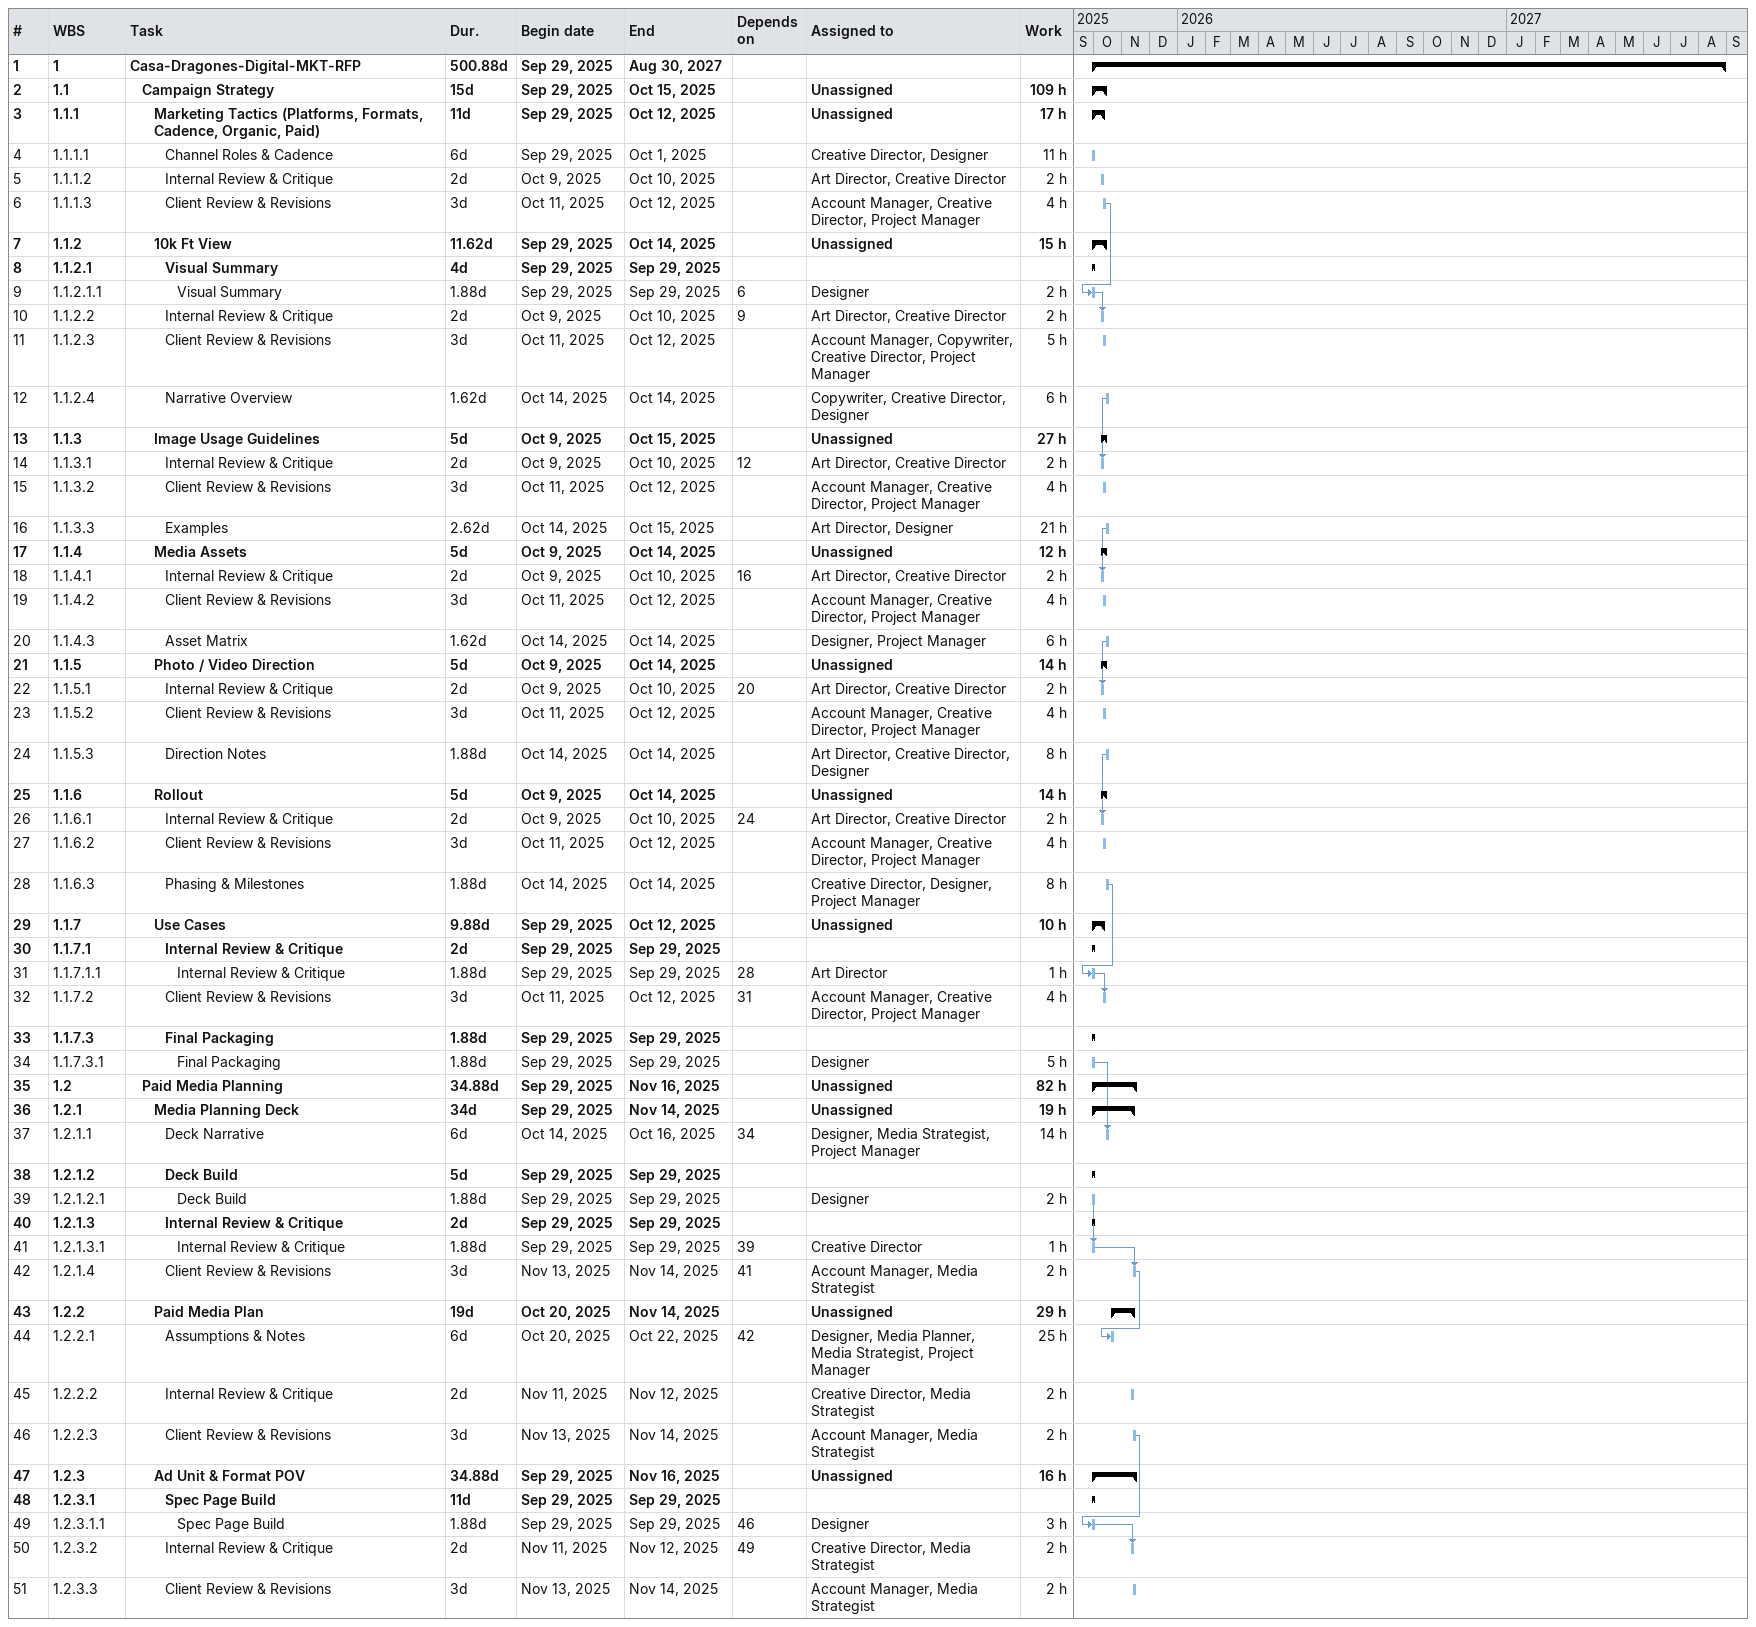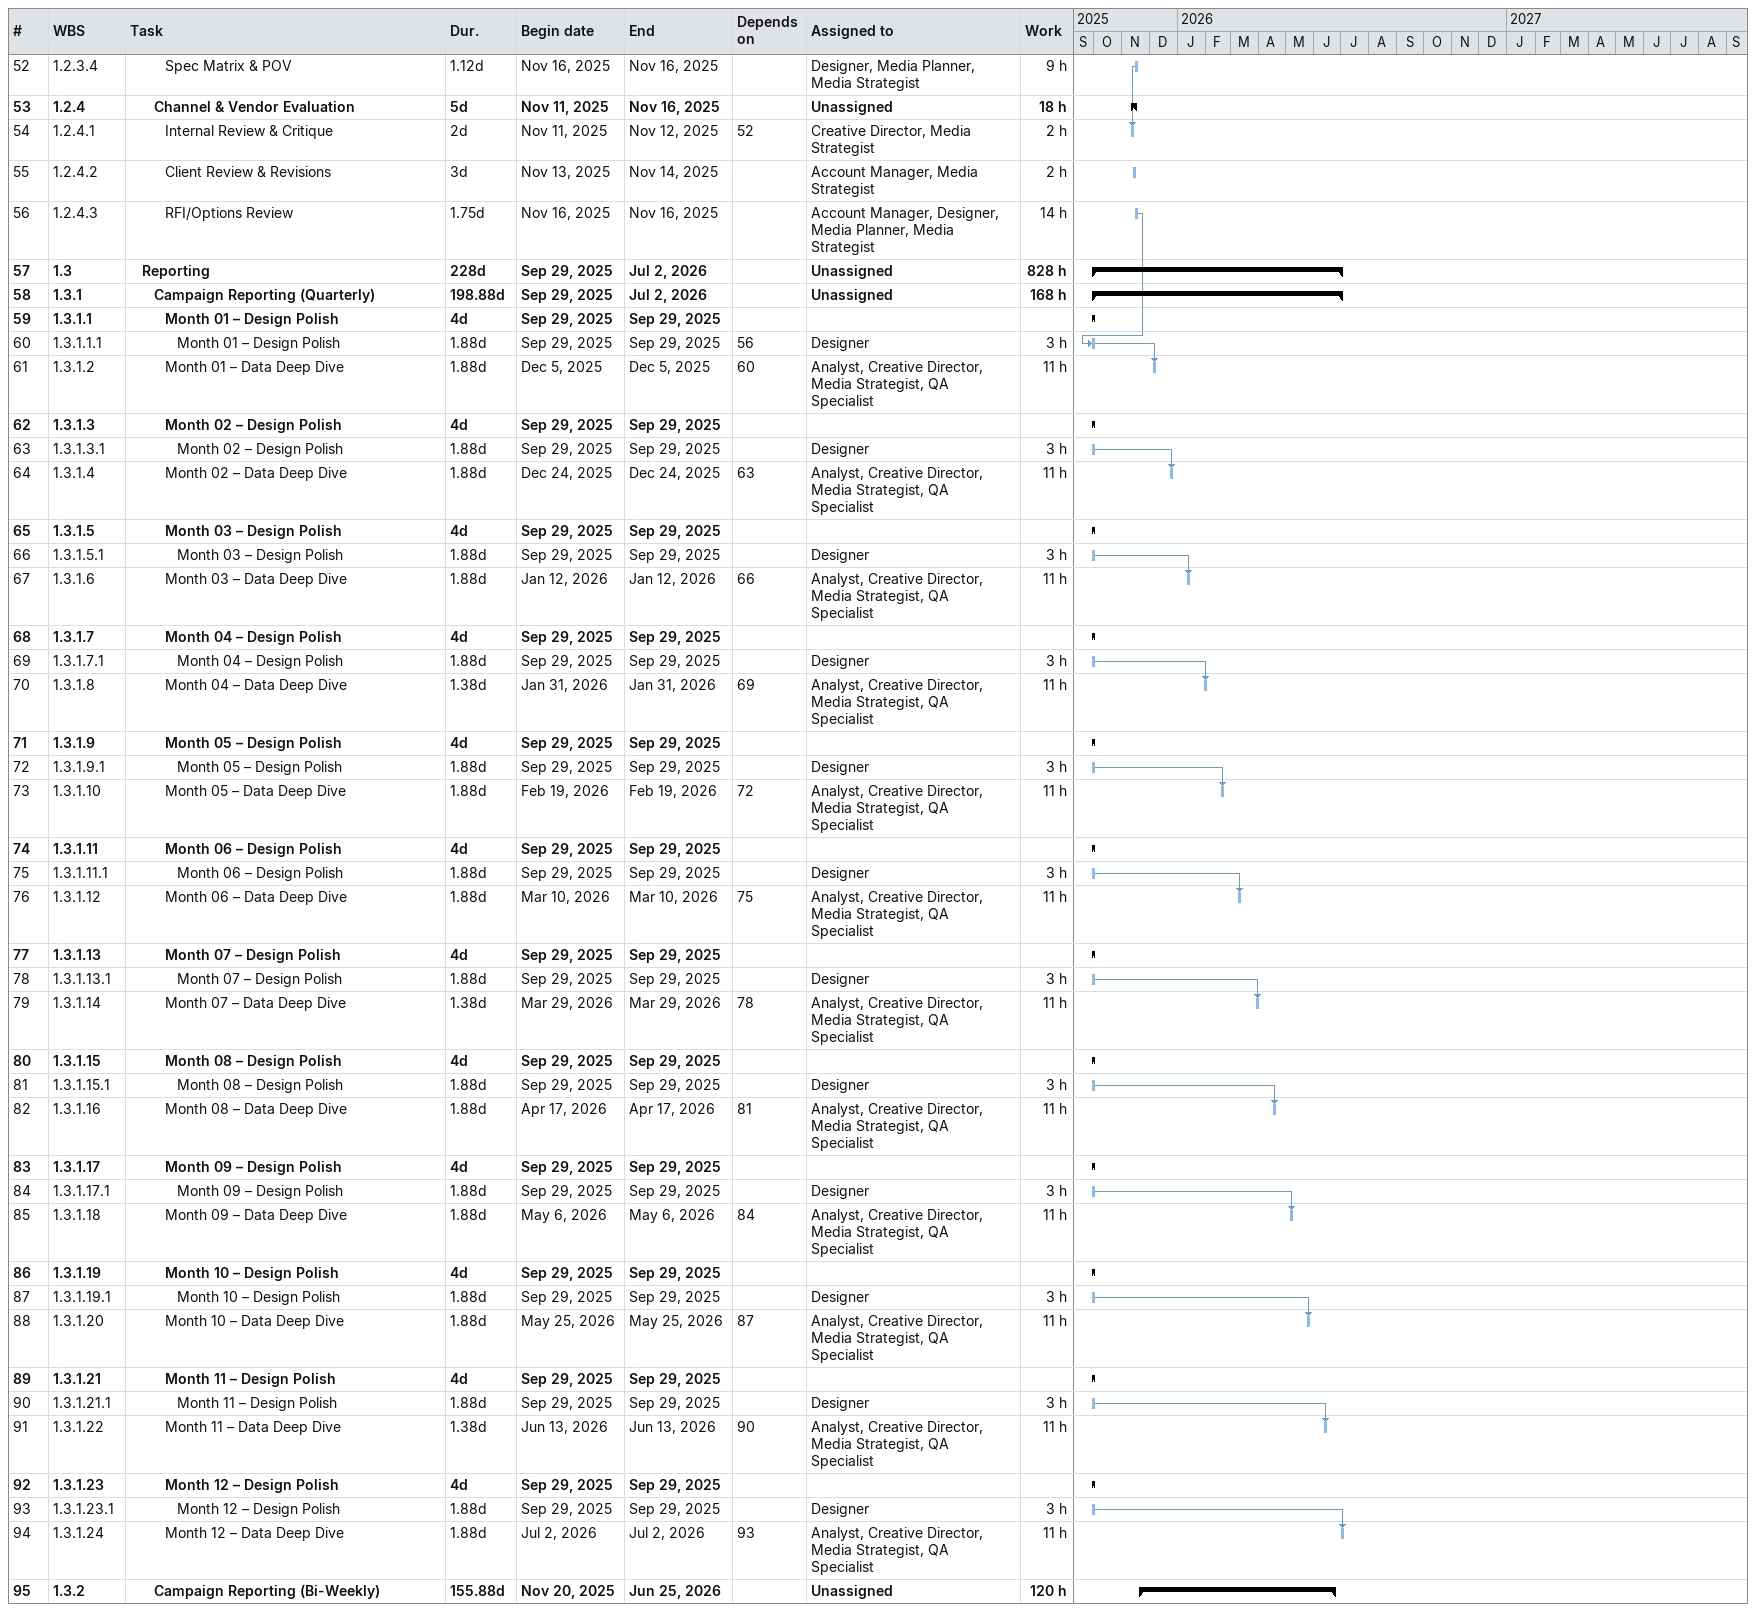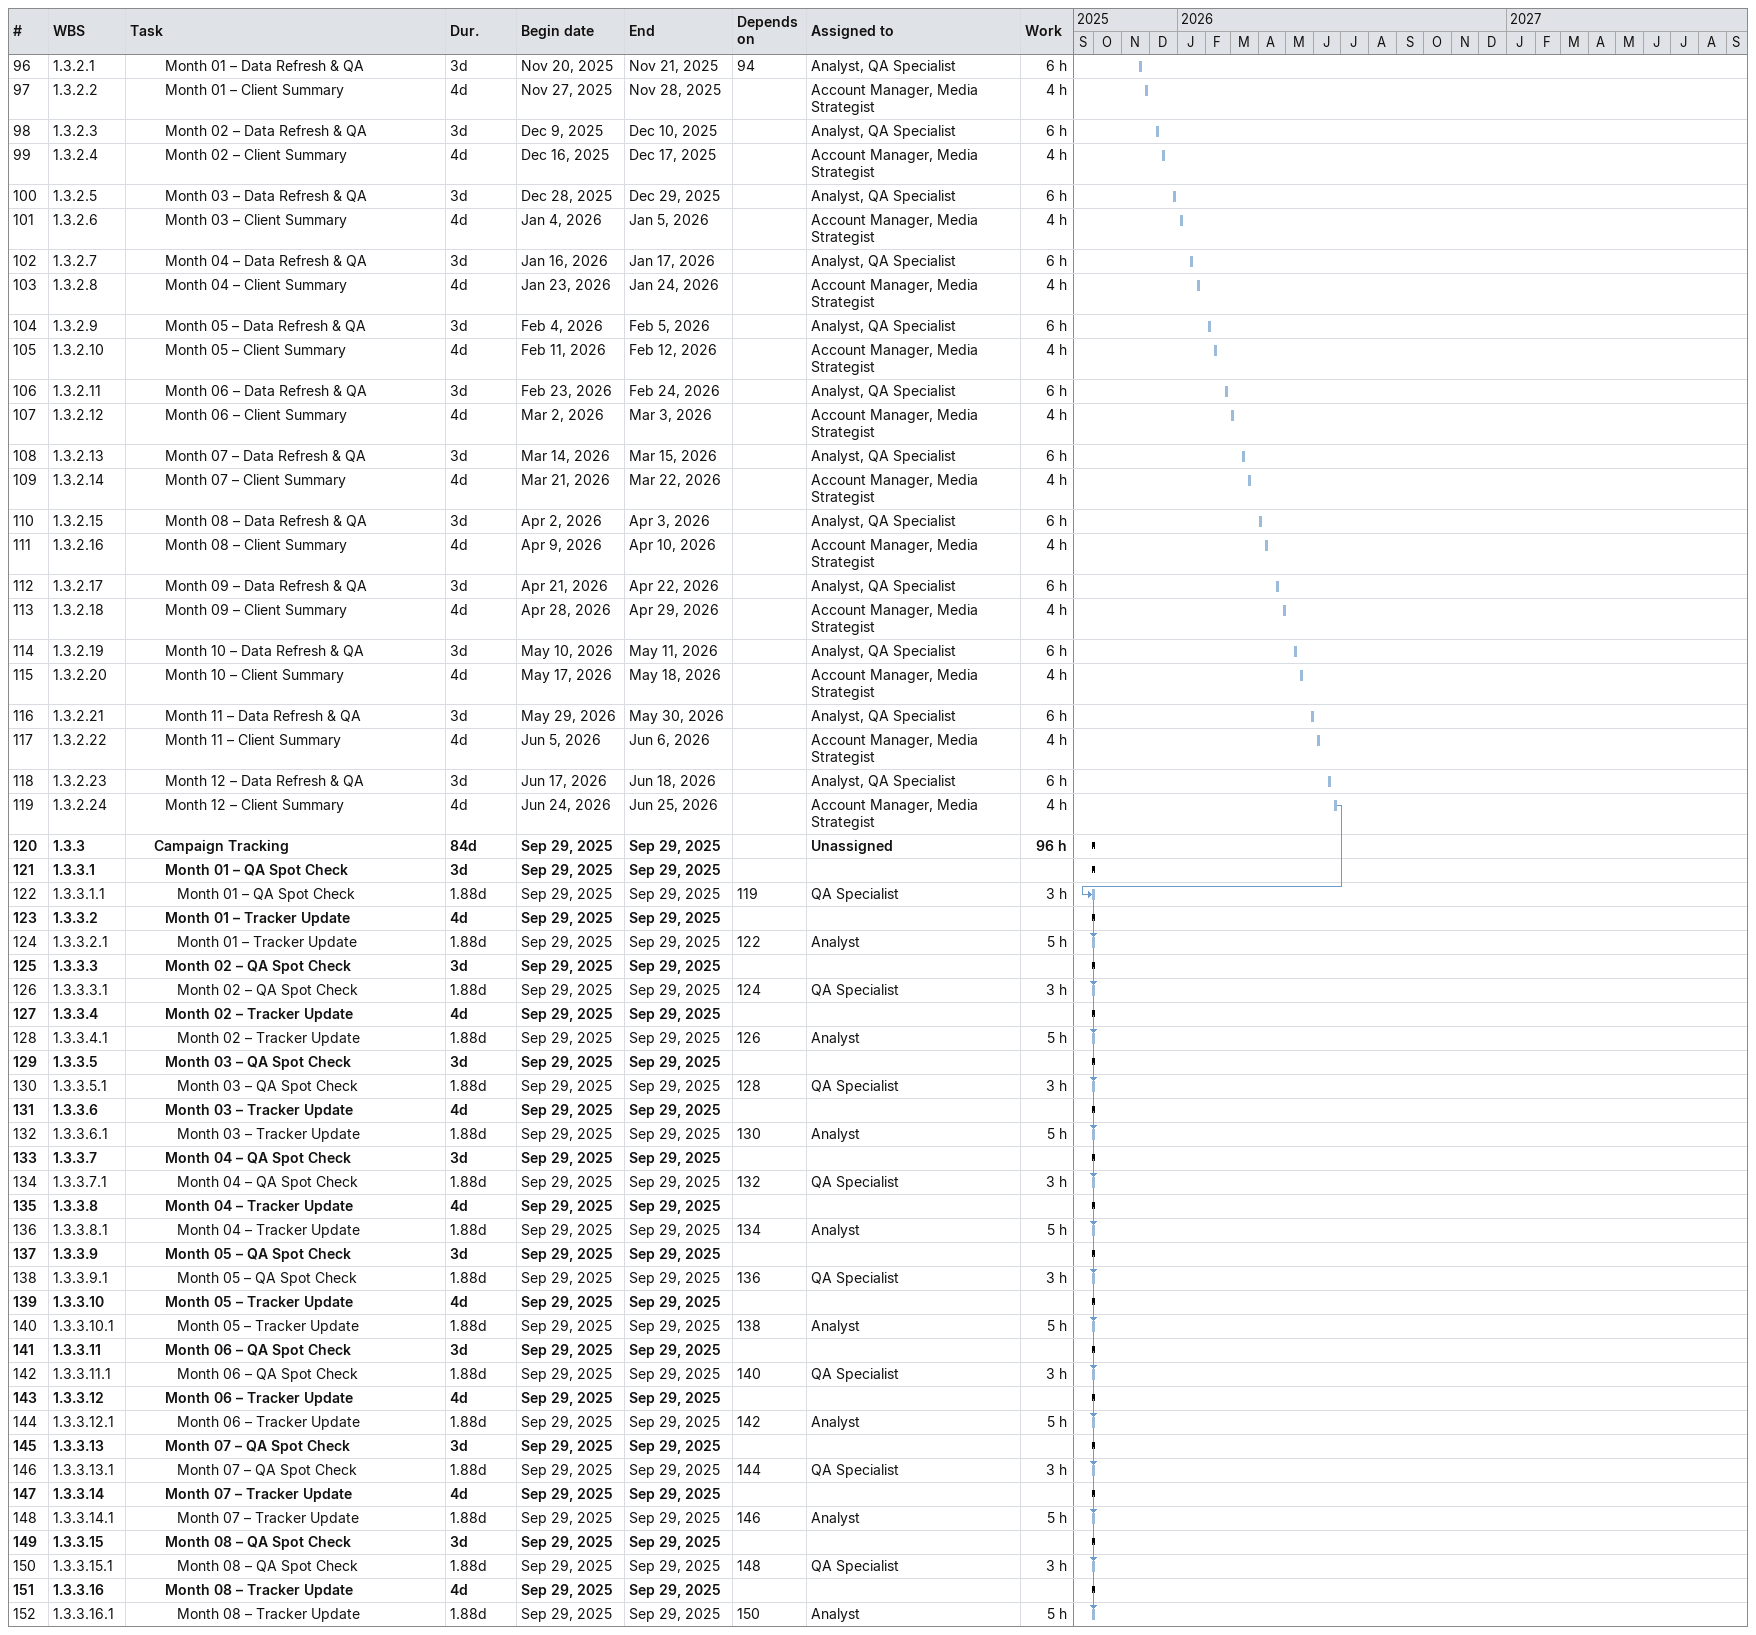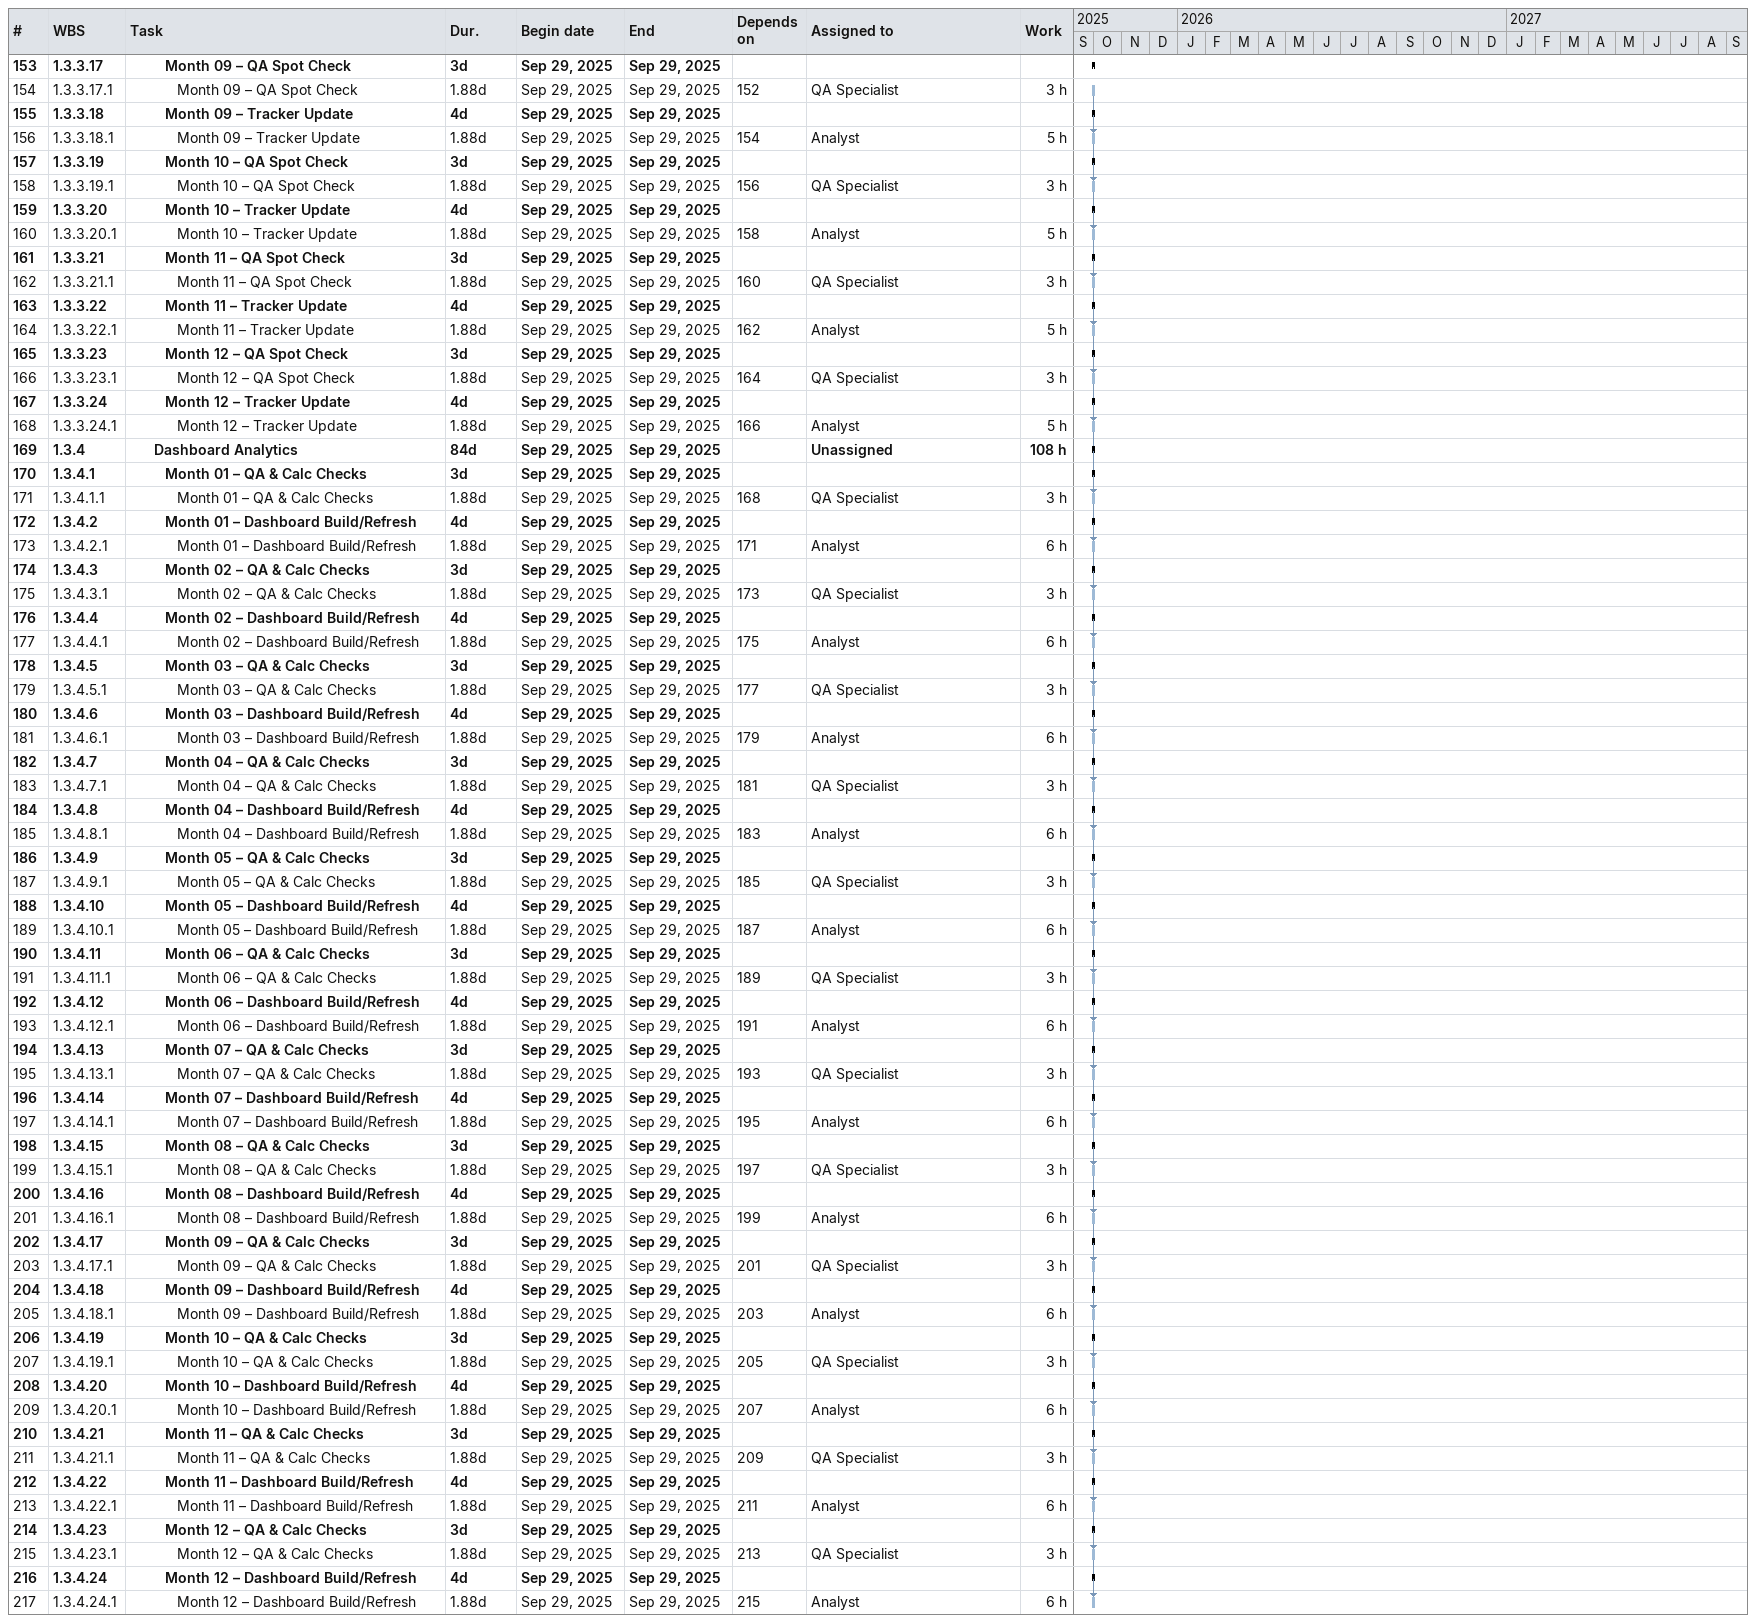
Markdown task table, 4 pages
| ID | WBS | Task | Duration | Start | Finish | Predecessors | Resources | Work (h) |
|---|---|---|---|---|---|---|---|---|
| 1 | 1 | **Casa-Dragones-Digital-MKT-RFP** | 500.88d | 2025-09-29 | 2027-08-30 |  |  |  |
| 2 | 1.1 | **Campaign Strategy** | 15d | 2025-09-29 | 2025-10-15 |  | Unassigned | 109 |
| 3 | 1.1.1 | **Marketing Tactics (Platforms, Formats, Cadence, Organic, Paid)** | 11d | 2025-09-29 | 2025-10-12 |  | Unassigned | 17 |
| 4 | 1.1.1.1 | Channel Roles & Cadence | 6d | 2025-09-29 | 2025-10-01 |  | Creative Director, Designer | 11 |
| 5 | 1.1.1.2 | Internal Review & Critique | 2d | 2025-10-09 | 2025-10-10 |  | Art Director, Creative Director | 2 |
| 6 | 1.1.1.3 | Client Review & Revisions | 3d | 2025-10-11 | 2025-10-12 |  | Account Manager, Creative Director, Project Manager | 4 |
| 7 | 1.1.2 | **10k Ft View** | 11.62d | 2025-09-29 | 2025-10-14 |  | Unassigned | 15 |
| 8 | 1.1.2.1 | **Visual Summary** | 4d | 2025-09-29 | 2025-09-29 |  |  |  |
| 9 | 1.1.2.1.1 | Visual Summary | 1.88d | 2025-09-29 | 2025-09-29 | 6 | Designer | 2 |
| 10 | 1.1.2.2 | Internal Review & Critique | 2d | 2025-10-09 | 2025-10-10 | 9 | Art Director, Creative Director | 2 |
| 11 | 1.1.2.3 | Client Review & Revisions | 3d | 2025-10-11 | 2025-10-12 |  | Account Manager, Copywriter, Creative Director, Project Manager | 5 |
| 12 | 1.1.2.4 | Narrative Overview | 1.62d | 2025-10-14 | 2025-10-14 |  | Copywriter, Creative Director, Designer | 6 |
| 13 | 1.1.3 | **Image Usage Guidelines** | 5d | 2025-10-09 | 2025-10-15 |  | Unassigned | 27 |
| 14 | 1.1.3.1 | Internal Review & Critique | 2d | 2025-10-09 | 2025-10-10 | 12 | Art Director, Creative Director | 2 |
| 15 | 1.1.3.2 | Client Review & Revisions | 3d | 2025-10-11 | 2025-10-12 |  | Account Manager, Creative Director, Project Manager | 4 |
| 16 | 1.1.3.3 | Examples | 2.62d | 2025-10-14 | 2025-10-15 |  | Art Director, Designer | 21 |
| 17 | 1.1.4 | **Media Assets** | 5d | 2025-10-09 | 2025-10-14 |  | Unassigned | 12 |
| 18 | 1.1.4.1 | Internal Review & Critique | 2d | 2025-10-09 | 2025-10-10 | 16 | Art Director, Creative Director | 2 |
| 19 | 1.1.4.2 | Client Review & Revisions | 3d | 2025-10-11 | 2025-10-12 |  | Account Manager, Creative Director, Project Manager | 4 |
| 20 | 1.1.4.3 | Asset Matrix | 1.62d | 2025-10-14 | 2025-10-14 |  | Designer, Project Manager | 6 |
| 21 | 1.1.5 | **Photo / Video Direction** | 5d | 2025-10-09 | 2025-10-14 |  | Unassigned | 14 |
| 22 | 1.1.5.1 | Internal Review & Critique | 2d | 2025-10-09 | 2025-10-10 | 20 | Art Director, Creative Director | 2 |
| 23 | 1.1.5.2 | Client Review & Revisions | 3d | 2025-10-11 | 2025-10-12 |  | Account Manager, Creative Director, Project Manager | 4 |
| 24 | 1.1.5.3 | Direction Notes | 1.88d | 2025-10-14 | 2025-10-14 |  | Art Director, Creative Director, Designer | 8 |
| 25 | 1.1.6 | **Rollout** | 5d | 2025-10-09 | 2025-10-14 |  | Unassigned | 14 |
| 26 | 1.1.6.1 | Internal Review & Critique | 2d | 2025-10-09 | 2025-10-10 | 24 | Art Director, Creative Director | 2 |
| 27 | 1.1.6.2 | Client Review & Revisions | 3d | 2025-10-11 | 2025-10-12 |  | Account Manager, Creative Director, Project Manager | 4 |
| 28 | 1.1.6.3 | Phasing & Milestones | 1.88d | 2025-10-14 | 2025-10-14 |  | Creative Director, Designer, Project Manager | 8 |
| 29 | 1.1.7 | **Use Cases** | 9.88d | 2025-09-29 | 2025-10-12 |  | Unassigned | 10 |
| 30 | 1.1.7.1 | **Internal Review & Critique** | 2d | 2025-09-29 | 2025-09-29 |  |  |  |
| 31 | 1.1.7.1.1 | Internal Review & Critique | 1.88d | 2025-09-29 | 2025-09-29 | 28 | Art Director | 1 |
| 32 | 1.1.7.2 | Client Review & Revisions | 3d | 2025-10-11 | 2025-10-12 | 31 | Account Manager, Creative Director, Project Manager | 4 |
| 33 | 1.1.7.3 | **Final Packaging** | 1.88d | 2025-09-29 | 2025-09-29 |  |  |  |
| 34 | 1.1.7.3.1 | Final Packaging | 1.88d | 2025-09-29 | 2025-09-29 |  | Designer | 5 |
| 35 | 1.2 | **Paid Media Planning** | 34.88d | 2025-09-29 | 2025-11-16 |  | Unassigned | 82 |
| 36 | 1.2.1 | **Media Planning Deck** | 34d | 2025-09-29 | 2025-11-14 |  | Unassigned | 19 |
| 37 | 1.2.1.1 | Deck Narrative | 6d | 2025-10-14 | 2025-10-16 | 34 | Designer, Media Strategist, Project Manager | 14 |
| 38 | 1.2.1.2 | **Deck Build** | 5d | 2025-09-29 | 2025-09-29 |  |  |  |
| 39 | 1.2.1.2.1 | Deck Build | 1.88d | 2025-09-29 | 2025-09-29 |  | Designer | 2 |
| 40 | 1.2.1.3 | **Internal Review & Critique** | 2d | 2025-09-29 | 2025-09-29 |  |  |  |
| 41 | 1.2.1.3.1 | Internal Review & Critique | 1.88d | 2025-09-29 | 2025-09-29 | 39 | Creative Director | 1 |
| 42 | 1.2.1.4 | Client Review & Revisions | 3d | 2025-11-13 | 2025-11-14 | 41 | Account Manager, Media Strategist | 2 |
| 43 | 1.2.2 | **Paid Media Plan** | 19d | 2025-10-20 | 2025-11-14 |  | Unassigned | 29 |
| 44 | 1.2.2.1 | Assumptions & Notes | 6d | 2025-10-20 | 2025-10-22 | 42 | Designer, Media Planner, Media Strategist, Project Manager | 25 |
| 45 | 1.2.2.2 | Internal Review & Critique | 2d | 2025-11-11 | 2025-11-12 |  | Creative Director, Media Strategist | 2 |
| 46 | 1.2.2.3 | Client Review & Revisions | 3d | 2025-11-13 | 2025-11-14 |  | Account Manager, Media Strategist | 2 |
| 47 | 1.2.3 | **Ad Unit & Format POV** | 34.88d | 2025-09-29 | 2025-11-16 |  | Unassigned | 16 |
| 48 | 1.2.3.1 | **Spec Page Build** | 11d | 2025-09-29 | 2025-09-29 |  |  |  |
| 49 | 1.2.3.1.1 | Spec Page Build | 1.88d | 2025-09-29 | 2025-09-29 | 46 | Designer | 3 |
| 50 | 1.2.3.2 | Internal Review & Critique | 2d | 2025-11-11 | 2025-11-12 | 49 | Creative Director, Media Strategist | 2 |
| 51 | 1.2.3.3 | Client Review & Revisions | 3d | 2025-11-13 | 2025-11-14 |  | Account Manager, Media Strategist | 2 |
| 52 | 1.2.3.4 | Spec Matrix & POV | 1.12d | 2025-11-16 | 2025-11-16 |  | Designer, Media Planner, Media Strategist | 9 |
| 53 | 1.2.4 | **Channel & Vendor Evaluation** | 5d | 2025-11-11 | 2025-11-16 |  | Unassigned | 18 |
| 54 | 1.2.4.1 | Internal Review & Critique | 2d | 2025-11-11 | 2025-11-12 | 52 | Creative Director, Media Strategist | 2 |
| 55 | 1.2.4.2 | Client Review & Revisions | 3d | 2025-11-13 | 2025-11-14 |  | Account Manager, Media Strategist | 2 |
| 56 | 1.2.4.3 | RFI/Options Review | 1.75d | 2025-11-16 | 2025-11-16 |  | Account Manager, Designer, Media Planner, Media Strategist | 14 |
| 57 | 1.3 | **Reporting** | 228d | 2025-09-29 | 2026-07-02 |  | Unassigned | 828 |
| 58 | 1.3.1 | **Campaign Reporting (Quarterly)** | 198.88d | 2025-09-29 | 2026-07-02 |  | Unassigned | 168 |
| 59 | 1.3.1.1 | **Month 01 – Design Polish** | 4d | 2025-09-29 | 2025-09-29 |  |  |  |
| 60 | 1.3.1.1.1 | Month 01 – Design Polish | 1.88d | 2025-09-29 | 2025-09-29 | 56 | Designer | 3 |
| 61 | 1.3.1.2 | Month 01 – Data Deep Dive | 1.88d | 2025-12-05 | 2025-12-05 | 60 | Analyst, Creative Director, Media Strategist, QA Specialist | 11 |
| 62 | 1.3.1.3 | **Month 02 – Design Polish** | 4d | 2025-09-29 | 2025-09-29 |  |  |  |
| 63 | 1.3.1.3.1 | Month 02 – Design Polish | 1.88d | 2025-09-29 | 2025-09-29 |  | Designer | 3 |
| 64 | 1.3.1.4 | Month 02 – Data Deep Dive | 1.88d | 2025-12-24 | 2025-12-24 | 63 | Analyst, Creative Director, Media Strategist, QA Specialist | 11 |
| 65 | 1.3.1.5 | **Month 03 – Design Polish** | 4d | 2025-09-29 | 2025-09-29 |  |  |  |
| 66 | 1.3.1.5.1 | Month 03 – Design Polish | 1.88d | 2025-09-29 | 2025-09-29 |  | Designer | 3 |
| 67 | 1.3.1.6 | Month 03 – Data Deep Dive | 1.88d | 2026-01-12 | 2026-01-12 | 66 | Analyst, Creative Director, Media Strategist, QA Specialist | 11 |
| 68 | 1.3.1.7 | **Month 04 – Design Polish** | 4d | 2025-09-29 | 2025-09-29 |  |  |  |
| 69 | 1.3.1.7.1 | Month 04 – Design Polish | 1.88d | 2025-09-29 | 2025-09-29 |  | Designer | 3 |
| 70 | 1.3.1.8 | Month 04 – Data Deep Dive | 1.38d | 2026-01-31 | 2026-01-31 | 69 | Analyst, Creative Director, Media Strategist, QA Specialist | 11 |
| 71 | 1.3.1.9 | **Month 05 – Design Polish** | 4d | 2025-09-29 | 2025-09-29 |  |  |  |
| 72 | 1.3.1.9.1 | Month 05 – Design Polish | 1.88d | 2025-09-29 | 2025-09-29 |  | Designer | 3 |
| 73 | 1.3.1.10 | Month 05 – Data Deep Dive | 1.88d | 2026-02-19 | 2026-02-19 | 72 | Analyst, Creative Director, Media Strategist, QA Specialist | 11 |
| 74 | 1.3.1.11 | **Month 06 – Design Polish** | 4d | 2025-09-29 | 2025-09-29 |  |  |  |
| 75 | 1.3.1.11.1 | Month 06 – Design Polish | 1.88d | 2025-09-29 | 2025-09-29 |  | Designer | 3 |
| 76 | 1.3.1.12 | Month 06 – Data Deep Dive | 1.88d | 2026-03-10 | 2026-03-10 | 75 | Analyst, Creative Director, Media Strategist, QA Specialist | 11 |
| 77 | 1.3.1.13 | **Month 07 – Design Polish** | 4d | 2025-09-29 | 2025-09-29 |  |  |  |
| 78 | 1.3.1.13.1 | Month 07 – Design Polish | 1.88d | 2025-09-29 | 2025-09-29 |  | Designer | 3 |
| 79 | 1.3.1.14 | Month 07 – Data Deep Dive | 1.38d | 2026-03-29 | 2026-03-29 | 78 | Analyst, Creative Director, Media Strategist, QA Specialist | 11 |
| 80 | 1.3.1.15 | **Month 08 – Design Polish** | 4d | 2025-09-29 | 2025-09-29 |  |  |  |
| 81 | 1.3.1.15.1 | Month 08 – Design Polish | 1.88d | 2025-09-29 | 2025-09-29 |  | Designer | 3 |
| 82 | 1.3.1.16 | Month 08 – Data Deep Dive | 1.88d | 2026-04-17 | 2026-04-17 | 81 | Analyst, Creative Director, Media Strategist, QA Specialist | 11 |
| 83 | 1.3.1.17 | **Month 09 – Design Polish** | 4d | 2025-09-29 | 2025-09-29 |  |  |  |
| 84 | 1.3.1.17.1 | Month 09 – Design Polish | 1.88d | 2025-09-29 | 2025-09-29 |  | Designer | 3 |
| 85 | 1.3.1.18 | Month 09 – Data Deep Dive | 1.88d | 2026-05-06 | 2026-05-06 | 84 | Analyst, Creative Director, Media Strategist, QA Specialist | 11 |
| 86 | 1.3.1.19 | **Month 10 – Design Polish** | 4d | 2025-09-29 | 2025-09-29 |  |  |  |
| 87 | 1.3.1.19.1 | Month 10 – Design Polish | 1.88d | 2025-09-29 | 2025-09-29 |  | Designer | 3 |
| 88 | 1.3.1.20 | Month 10 – Data Deep Dive | 1.88d | 2026-05-25 | 2026-05-25 | 87 | Analyst, Creative Director, Media Strategist, QA Specialist | 11 |
| 89 | 1.3.1.21 | **Month 11 – Design Polish** | 4d | 2025-09-29 | 2025-09-29 |  |  |  |
| 90 | 1.3.1.21.1 | Month 11 – Design Polish | 1.88d | 2025-09-29 | 2025-09-29 |  | Designer | 3 |
| 91 | 1.3.1.22 | Month 11 – Data Deep Dive | 1.38d | 2026-06-13 | 2026-06-13 | 90 | Analyst, Creative Director, Media Strategist, QA Specialist | 11 |
| 92 | 1.3.1.23 | **Month 12 – Design Polish** | 4d | 2025-09-29 | 2025-09-29 |  |  |  |
| 93 | 1.3.1.23.1 | Month 12 – Design Polish | 1.88d | 2025-09-29 | 2025-09-29 |  | Designer | 3 |
| 94 | 1.3.1.24 | Month 12 – Data Deep Dive | 1.88d | 2026-07-02 | 2026-07-02 | 93 | Analyst, Creative Director, Media Strategist, QA Specialist | 11 |
| 95 | 1.3.2 | **Campaign Reporting (Bi-Weekly)** | 155.88d | 2025-11-20 | 2026-06-25 |  | Unassigned | 120 |
| 96 | 1.3.2.1 | Month 01 – Data Refresh & QA | 3d | 2025-11-20 | 2025-11-21 | 94 | Analyst, QA Specialist | 6 |
| 97 | 1.3.2.2 | Month 01 – Client Summary | 4d | 2025-11-27 | 2025-11-28 |  | Account Manager, Media Strategist | 4 |
| 98 | 1.3.2.3 | Month 02 – Data Refresh & QA | 3d | 2025-12-09 | 2025-12-10 |  | Analyst, QA Specialist | 6 |
| 99 | 1.3.2.4 | Month 02 – Client Summary | 4d | 2025-12-16 | 2025-12-17 |  | Account Manager, Media Strategist | 4 |
| 100 | 1.3.2.5 | Month 03 – Data Refresh & QA | 3d | 2025-12-28 | 2025-12-29 |  | Analyst, QA Specialist | 6 |
| 101 | 1.3.2.6 | Month 03 – Client Summary | 4d | 2026-01-04 | 2026-01-05 |  | Account Manager, Media Strategist | 4 |
| 102 | 1.3.2.7 | Month 04 – Data Refresh & QA | 3d | 2026-01-16 | 2026-01-17 |  | Analyst, QA Specialist | 6 |
| 103 | 1.3.2.8 | Month 04 – Client Summary | 4d | 2026-01-23 | 2026-01-24 |  | Account Manager, Media Strategist | 4 |
| 104 | 1.3.2.9 | Month 05 – Data Refresh & QA | 3d | 2026-02-04 | 2026-02-05 |  | Analyst, QA Specialist | 6 |
| 105 | 1.3.2.10 | Month 05 – Client Summary | 4d | 2026-02-11 | 2026-02-12 |  | Account Manager, Media Strategist | 4 |
| 106 | 1.3.2.11 | Month 06 – Data Refresh & QA | 3d | 2026-02-23 | 2026-02-24 |  | Analyst, QA Specialist | 6 |
| 107 | 1.3.2.12 | Month 06 – Client Summary | 4d | 2026-03-02 | 2026-03-03 |  | Account Manager, Media Strategist | 4 |
| 108 | 1.3.2.13 | Month 07 – Data Refresh & QA | 3d | 2026-03-14 | 2026-03-15 |  | Analyst, QA Specialist | 6 |
| 109 | 1.3.2.14 | Month 07 – Client Summary | 4d | 2026-03-21 | 2026-03-22 |  | Account Manager, Media Strategist | 4 |
| 110 | 1.3.2.15 | Month 08 – Data Refresh & QA | 3d | 2026-04-02 | 2026-04-03 |  | Analyst, QA Specialist | 6 |
| 111 | 1.3.2.16 | Month 08 – Client Summary | 4d | 2026-04-09 | 2026-04-10 |  | Account Manager, Media Strategist | 4 |
| 112 | 1.3.2.17 | Month 09 – Data Refresh & QA | 3d | 2026-04-21 | 2026-04-22 |  | Analyst, QA Specialist | 6 |
| 113 | 1.3.2.18 | Month 09 – Client Summary | 4d | 2026-04-28 | 2026-04-29 |  | Account Manager, Media Strategist | 4 |
| 114 | 1.3.2.19 | Month 10 – Data Refresh & QA | 3d | 2026-05-10 | 2026-05-11 |  | Analyst, QA Specialist | 6 |
| 115 | 1.3.2.20 | Month 10 – Client Summary | 4d | 2026-05-17 | 2026-05-18 |  | Account Manager, Media Strategist | 4 |
| 116 | 1.3.2.21 | Month 11 – Data Refresh & QA | 3d | 2026-05-29 | 2026-05-30 |  | Analyst, QA Specialist | 6 |
| 117 | 1.3.2.22 | Month 11 – Client Summary | 4d | 2026-06-05 | 2026-06-06 |  | Account Manager, Media Strategist | 4 |
| 118 | 1.3.2.23 | Month 12 – Data Refresh & QA | 3d | 2026-06-17 | 2026-06-18 |  | Analyst, QA Specialist | 6 |
| 119 | 1.3.2.24 | Month 12 – Client Summary | 4d | 2026-06-24 | 2026-06-25 |  | Account Manager, Media Strategist | 4 |
| 120 | 1.3.3 | **Campaign Tracking** | 84d | 2025-09-29 | 2025-09-29 |  | Unassigned | 96 |
| 121 | 1.3.3.1 | **Month 01 – QA Spot Check** | 3d | 2025-09-29 | 2025-09-29 |  |  |  |
| 122 | 1.3.3.1.1 | Month 01 – QA Spot Check | 1.88d | 2025-09-29 | 2025-09-29 | 119 | QA Specialist | 3 |
| 123 | 1.3.3.2 | **Month 01 – Tracker Update** | 4d | 2025-09-29 | 2025-09-29 |  |  |  |
| 124 | 1.3.3.2.1 | Month 01 – Tracker Update | 1.88d | 2025-09-29 | 2025-09-29 | 122 | Analyst | 5 |
| 125 | 1.3.3.3 | **Month 02 – QA Spot Check** | 3d | 2025-09-29 | 2025-09-29 |  |  |  |
| 126 | 1.3.3.3.1 | Month 02 – QA Spot Check | 1.88d | 2025-09-29 | 2025-09-29 | 124 | QA Specialist | 3 |
| 127 | 1.3.3.4 | **Month 02 – Tracker Update** | 4d | 2025-09-29 | 2025-09-29 |  |  |  |
| 128 | 1.3.3.4.1 | Month 02 – Tracker Update | 1.88d | 2025-09-29 | 2025-09-29 | 126 | Analyst | 5 |
| 129 | 1.3.3.5 | **Month 03 – QA Spot Check** | 3d | 2025-09-29 | 2025-09-29 |  |  |  |
| 130 | 1.3.3.5.1 | Month 03 – QA Spot Check | 1.88d | 2025-09-29 | 2025-09-29 | 128 | QA Specialist | 3 |
| 131 | 1.3.3.6 | **Month 03 – Tracker Update** | 4d | 2025-09-29 | 2025-09-29 |  |  |  |
| 132 | 1.3.3.6.1 | Month 03 – Tracker Update | 1.88d | 2025-09-29 | 2025-09-29 | 130 | Analyst | 5 |
| 133 | 1.3.3.7 | **Month 04 – QA Spot Check** | 3d | 2025-09-29 | 2025-09-29 |  |  |  |
| 134 | 1.3.3.7.1 | Month 04 – QA Spot Check | 1.88d | 2025-09-29 | 2025-09-29 | 132 | QA Specialist | 3 |
| 135 | 1.3.3.8 | **Month 04 – Tracker Update** | 4d | 2025-09-29 | 2025-09-29 |  |  |  |
| 136 | 1.3.3.8.1 | Month 04 – Tracker Update | 1.88d | 2025-09-29 | 2025-09-29 | 134 | Analyst | 5 |
| 137 | 1.3.3.9 | **Month 05 – QA Spot Check** | 3d | 2025-09-29 | 2025-09-29 |  |  |  |
| 138 | 1.3.3.9.1 | Month 05 – QA Spot Check | 1.88d | 2025-09-29 | 2025-09-29 | 136 | QA Specialist | 3 |
| 139 | 1.3.3.10 | **Month 05 – Tracker Update** | 4d | 2025-09-29 | 2025-09-29 |  |  |  |
| 140 | 1.3.3.10.1 | Month 05 – Tracker Update | 1.88d | 2025-09-29 | 2025-09-29 | 138 | Analyst | 5 |
| 141 | 1.3.3.11 | **Month 06 – QA Spot Check** | 3d | 2025-09-29 | 2025-09-29 |  |  |  |
| 142 | 1.3.3.11.1 | Month 06 – QA Spot Check | 1.88d | 2025-09-29 | 2025-09-29 | 140 | QA Specialist | 3 |
| 143 | 1.3.3.12 | **Month 06 – Tracker Update** | 4d | 2025-09-29 | 2025-09-29 |  |  |  |
| 144 | 1.3.3.12.1 | Month 06 – Tracker Update | 1.88d | 2025-09-29 | 2025-09-29 | 142 | Analyst | 5 |
| 145 | 1.3.3.13 | **Month 07 – QA Spot Check** | 3d | 2025-09-29 | 2025-09-29 |  |  |  |
| 146 | 1.3.3.13.1 | Month 07 – QA Spot Check | 1.88d | 2025-09-29 | 2025-09-29 | 144 | QA Specialist | 3 |
| 147 | 1.3.3.14 | **Month 07 – Tracker Update** | 4d | 2025-09-29 | 2025-09-29 |  |  |  |
| 148 | 1.3.3.14.1 | Month 07 – Tracker Update | 1.88d | 2025-09-29 | 2025-09-29 | 146 | Analyst | 5 |
| 149 | 1.3.3.15 | **Month 08 – QA Spot Check** | 3d | 2025-09-29 | 2025-09-29 |  |  |  |
| 150 | 1.3.3.15.1 | Month 08 – QA Spot Check | 1.88d | 2025-09-29 | 2025-09-29 | 148 | QA Specialist | 3 |
| 151 | 1.3.3.16 | **Month 08 – Tracker Update** | 4d | 2025-09-29 | 2025-09-29 |  |  |  |
| 152 | 1.3.3.16.1 | Month 08 – Tracker Update | 1.88d | 2025-09-29 | 2025-09-29 | 150 | Analyst | 5 |
| 153 | 1.3.3.17 | **Month 09 – QA Spot Check** | 3d | 2025-09-29 | 2025-09-29 |  |  |  |
| 154 | 1.3.3.17.1 | Month 09 – QA Spot Check | 1.88d | 2025-09-29 | 2025-09-29 | 152 | QA Specialist | 3 |
| 155 | 1.3.3.18 | **Month 09 – Tracker Update** | 4d | 2025-09-29 | 2025-09-29 |  |  |  |
| 156 | 1.3.3.18.1 | Month 09 – Tracker Update | 1.88d | 2025-09-29 | 2025-09-29 | 154 | Analyst | 5 |
| 157 | 1.3.3.19 | **Month 10 – QA Spot Check** | 3d | 2025-09-29 | 2025-09-29 |  |  |  |
| 158 | 1.3.3.19.1 | Month 10 – QA Spot Check | 1.88d | 2025-09-29 | 2025-09-29 | 156 | QA Specialist | 3 |
| 159 | 1.3.3.20 | **Month 10 – Tracker Update** | 4d | 2025-09-29 | 2025-09-29 |  |  |  |
| 160 | 1.3.3.20.1 | Month 10 – Tracker Update | 1.88d | 2025-09-29 | 2025-09-29 | 158 | Analyst | 5 |
| 161 | 1.3.3.21 | **Month 11 – QA Spot Check** | 3d | 2025-09-29 | 2025-09-29 |  |  |  |
| 162 | 1.3.3.21.1 | Month 11 – QA Spot Check | 1.88d | 2025-09-29 | 2025-09-29 | 160 | QA Specialist | 3 |
| 163 | 1.3.3.22 | **Month 11 – Tracker Update** | 4d | 2025-09-29 | 2025-09-29 |  |  |  |
| 164 | 1.3.3.22.1 | Month 11 – Tracker Update | 1.88d | 2025-09-29 | 2025-09-29 | 162 | Analyst | 5 |
| 165 | 1.3.3.23 | **Month 12 – QA Spot Check** | 3d | 2025-09-29 | 2025-09-29 |  |  |  |
| 166 | 1.3.3.23.1 | Month 12 – QA Spot Check | 1.88d | 2025-09-29 | 2025-09-29 | 164 | QA Specialist | 3 |
| 167 | 1.3.3.24 | **Month 12 – Tracker Update** | 4d | 2025-09-29 | 2025-09-29 |  |  |  |
| 168 | 1.3.3.24.1 | Month 12 – Tracker Update | 1.88d | 2025-09-29 | 2025-09-29 | 166 | Analyst | 5 |
| 169 | 1.3.4 | **Dashboard Analytics** | 84d | 2025-09-29 | 2025-09-29 |  | Unassigned | 108 |
| 170 | 1.3.4.1 | **Month 01 – QA & Calc Checks** | 3d | 2025-09-29 | 2025-09-29 |  |  |  |
| 171 | 1.3.4.1.1 | Month 01 – QA & Calc Checks | 1.88d | 2025-09-29 | 2025-09-29 | 168 | QA Specialist | 3 |
| 172 | 1.3.4.2 | **Month 01 – Dashboard Build/Refresh** | 4d | 2025-09-29 | 2025-09-29 |  |  |  |
| 173 | 1.3.4.2.1 | Month 01 – Dashboard Build/Refresh | 1.88d | 2025-09-29 | 2025-09-29 | 171 | Analyst | 6 |
| 174 | 1.3.4.3 | **Month 02 – QA & Calc Checks** | 3d | 2025-09-29 | 2025-09-29 |  |  |  |
| 175 | 1.3.4.3.1 | Month 02 – QA & Calc Checks | 1.88d | 2025-09-29 | 2025-09-29 | 173 | QA Specialist | 3 |
| 176 | 1.3.4.4 | **Month 02 – Dashboard Build/Refresh** | 4d | 2025-09-29 | 2025-09-29 |  |  |  |
| 177 | 1.3.4.4.1 | Month 02 – Dashboard Build/Refresh | 1.88d | 2025-09-29 | 2025-09-29 | 175 | Analyst | 6 |
| 178 | 1.3.4.5 | **Month 03 – QA & Calc Checks** | 3d | 2025-09-29 | 2025-09-29 |  |  |  |
| 179 | 1.3.4.5.1 | Month 03 – QA & Calc Checks | 1.88d | 2025-09-29 | 2025-09-29 | 177 | QA Specialist | 3 |
| 180 | 1.3.4.6 | **Month 03 – Dashboard Build/Refresh** | 4d | 2025-09-29 | 2025-09-29 |  |  |  |
| 181 | 1.3.4.6.1 | Month 03 – Dashboard Build/Refresh | 1.88d | 2025-09-29 | 2025-09-29 | 179 | Analyst | 6 |
| 182 | 1.3.4.7 | **Month 04 – QA & Calc Checks** | 3d | 2025-09-29 | 2025-09-29 |  |  |  |
| 183 | 1.3.4.7.1 | Month 04 – QA & Calc Checks | 1.88d | 2025-09-29 | 2025-09-29 | 181 | QA Specialist | 3 |
| 184 | 1.3.4.8 | **Month 04 – Dashboard Build/Refresh** | 4d | 2025-09-29 | 2025-09-29 |  |  |  |
| 185 | 1.3.4.8.1 | Month 04 – Dashboard Build/Refresh | 1.88d | 2025-09-29 | 2025-09-29 | 183 | Analyst | 6 |
| 186 | 1.3.4.9 | **Month 05 – QA & Calc Checks** | 3d | 2025-09-29 | 2025-09-29 |  |  |  |
| 187 | 1.3.4.9.1 | Month 05 – QA & Calc Checks | 1.88d | 2025-09-29 | 2025-09-29 | 185 | QA Specialist | 3 |
| 188 | 1.3.4.10 | **Month 05 – Dashboard Build/Refresh** | 4d | 2025-09-29 | 2025-09-29 |  |  |  |
| 189 | 1.3.4.10.1 | Month 05 – Dashboard Build/Refresh | 1.88d | 2025-09-29 | 2025-09-29 | 187 | Analyst | 6 |
| 190 | 1.3.4.11 | **Month 06 – QA & Calc Checks** | 3d | 2025-09-29 | 2025-09-29 |  |  |  |
| 191 | 1.3.4.11.1 | Month 06 – QA & Calc Checks | 1.88d | 2025-09-29 | 2025-09-29 | 189 | QA Specialist | 3 |
| 192 | 1.3.4.12 | **Month 06 – Dashboard Build/Refresh** | 4d | 2025-09-29 | 2025-09-29 |  |  |  |
| 193 | 1.3.4.12.1 | Month 06 – Dashboard Build/Refresh | 1.88d | 2025-09-29 | 2025-09-29 | 191 | Analyst | 6 |
| 194 | 1.3.4.13 | **Month 07 – QA & Calc Checks** | 3d | 2025-09-29 | 2025-09-29 |  |  |  |
| 195 | 1.3.4.13.1 | Month 07 – QA & Calc Checks | 1.88d | 2025-09-29 | 2025-09-29 | 193 | QA Specialist | 3 |
| 196 | 1.3.4.14 | **Month 07 – Dashboard Build/Refresh** | 4d | 2025-09-29 | 2025-09-29 |  |  |  |
| 197 | 1.3.4.14.1 | Month 07 – Dashboard Build/Refresh | 1.88d | 2025-09-29 | 2025-09-29 | 195 | Analyst | 6 |
| 198 | 1.3.4.15 | **Month 08 – QA & Calc Checks** | 3d | 2025-09-29 | 2025-09-29 |  |  |  |
| 199 | 1.3.4.15.1 | Month 08 – QA & Calc Checks | 1.88d | 2025-09-29 | 2025-09-29 | 197 | QA Specialist | 3 |
| 200 | 1.3.4.16 | **Month 08 – Dashboard Build/Refresh** | 4d | 2025-09-29 | 2025-09-29 |  |  |  |
| 201 | 1.3.4.16.1 | Month 08 – Dashboard Build/Refresh | 1.88d | 2025-09-29 | 2025-09-29 | 199 | Analyst | 6 |
| 202 | 1.3.4.17 | **Month 09 – QA & Calc Checks** | 3d | 2025-09-29 | 2025-09-29 |  |  |  |
| 203 | 1.3.4.17.1 | Month 09 – QA & Calc Checks | 1.88d | 2025-09-29 | 2025-09-29 | 201 | QA Specialist | 3 |
| 204 | 1.3.4.18 | **Month 09 – Dashboard Build/Refresh** | 4d | 2025-09-29 | 2025-09-29 |  |  |  |
| 205 | 1.3.4.18.1 | Month 09 – Dashboard Build/Refresh | 1.88d | 2025-09-29 | 2025-09-29 | 203 | Analyst | 6 |
| 206 | 1.3.4.19 | **Month 10 – QA & Calc Checks** | 3d | 2025-09-29 | 2025-09-29 |  |  |  |
| 207 | 1.3.4.19.1 | Month 10 – QA & Calc Checks | 1.88d | 2025-09-29 | 2025-09-29 | 205 | QA Specialist | 3 |
| 208 | 1.3.4.20 | **Month 10 – Dashboard Build/Refresh** | 4d | 2025-09-29 | 2025-09-29 |  |  |  |
| 209 | 1.3.4.20.1 | Month 10 – Dashboard Build/Refresh | 1.88d | 2025-09-29 | 2025-09-29 | 207 | Analyst | 6 |
| 210 | 1.3.4.21 | **Month 11 – QA & Calc Checks** | 3d | 2025-09-29 | 2025-09-29 |  |  |  |
| 211 | 1.3.4.21.1 | Month 11 – QA & Calc Checks | 1.88d | 2025-09-29 | 2025-09-29 | 209 | QA Specialist | 3 |
| 212 | 1.3.4.22 | **Month 11 – Dashboard Build/Refresh** | 4d | 2025-09-29 | 2025-09-29 |  |  |  |
| 213 | 1.3.4.22.1 | Month 11 – Dashboard Build/Refresh | 1.88d | 2025-09-29 | 2025-09-29 | 211 | Analyst | 6 |
| 214 | 1.3.4.23 | **Month 12 – QA & Calc Checks** | 3d | 2025-09-29 | 2025-09-29 |  |  |  |
| 215 | 1.3.4.23.1 | Month 12 – QA & Calc Checks | 1.88d | 2025-09-29 | 2025-09-29 | 213 | QA Specialist | 3 |
| 216 | 1.3.4.24 | **Month 12 – Dashboard Build/Refresh** | 4d | 2025-09-29 | 2025-09-29 |  |  |  |
| 217 | 1.3.4.24.1 | Month 12 – Dashboard Build/Refresh | 1.88d | 2025-09-29 | 2025-09-29 | 215 | Analyst | 6 |
